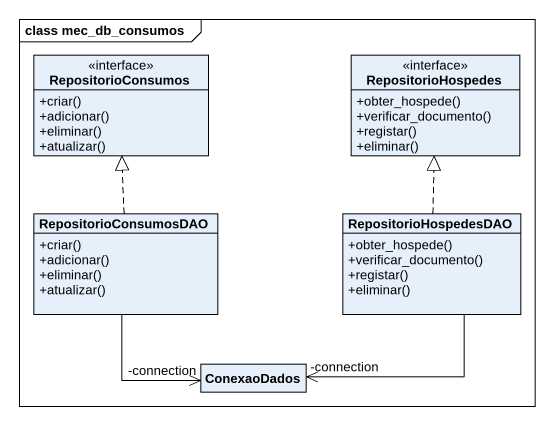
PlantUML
@startuml
mainframe class mec_db_consumos
hide circle
hide empty members
skinparam classAttributeIconSize 0
interface RepositorioConsumos {
  +criar()
  +adicionar()
  +eliminar()
  +atualizar()
}
interface RepositorioHospedes {
  +obter_hospede()
  +verificar_documento()
  +registar()
  +eliminar()
}
class RepositorioConsumosDAO {
  +criar()
  +adicionar()
  +eliminar()
  +atualizar()
}
class RepositorioHospedesDAO {
  +obter_hospede()
  +verificar_documento()
  +registar()
  +eliminar()
}
class ConexaoDados
RepositorioConsumosDAO .up.|> RepositorioConsumos
RepositorioConsumosDAO --> "-connection" ConexaoDados
RepositorioHospedesDAO .up.|> RepositorioHospedes
RepositorioHospedesDAO --> "-connection" ConexaoDados
@enduml
